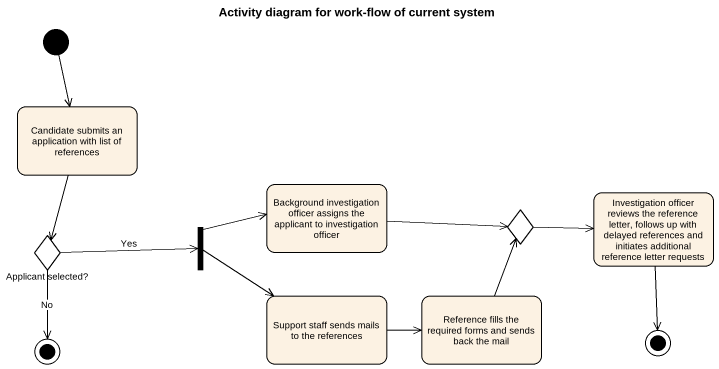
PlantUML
@startuml
title Activity diagram for work-flow of current system
hide empty description
state "Candidate submits an application with list of references" as Candidate_submits_an
state "Background investigation officer assigns the applicant to investigation officer" as Background_investigation
state choice1 <<choice>>
state "Investigation officer reviews the reference letter, follows up with delayed references and initiates additional reference letter requests" as Investigation_officer
state "Applicant selected?" as Applicant_selected <<choice>>
state fork1 <<fork>>
state "Support staff sends mails to the references" as Support_staff_sends_mails
state "Reference fills the required forms and sends back the mail" as Reference_fills_the
state final1 <<end>>
state final2 <<end>>
[*] --> Candidate_submits_an
Candidate_submits_an --> Applicant_selected
Background_investigation -right-> choice1
choice1 -right-> Investigation_officer
Investigation_officer --> final1
Applicant_selected -right-> fork1 : Yes
Applicant_selected --> final2 : No
fork1 -right-> Background_investigation
fork1 --> Support_staff_sends_mails
Support_staff_sends_mails -right-> Reference_fills_the
Reference_fills_the -up-> choice1
@enduml
